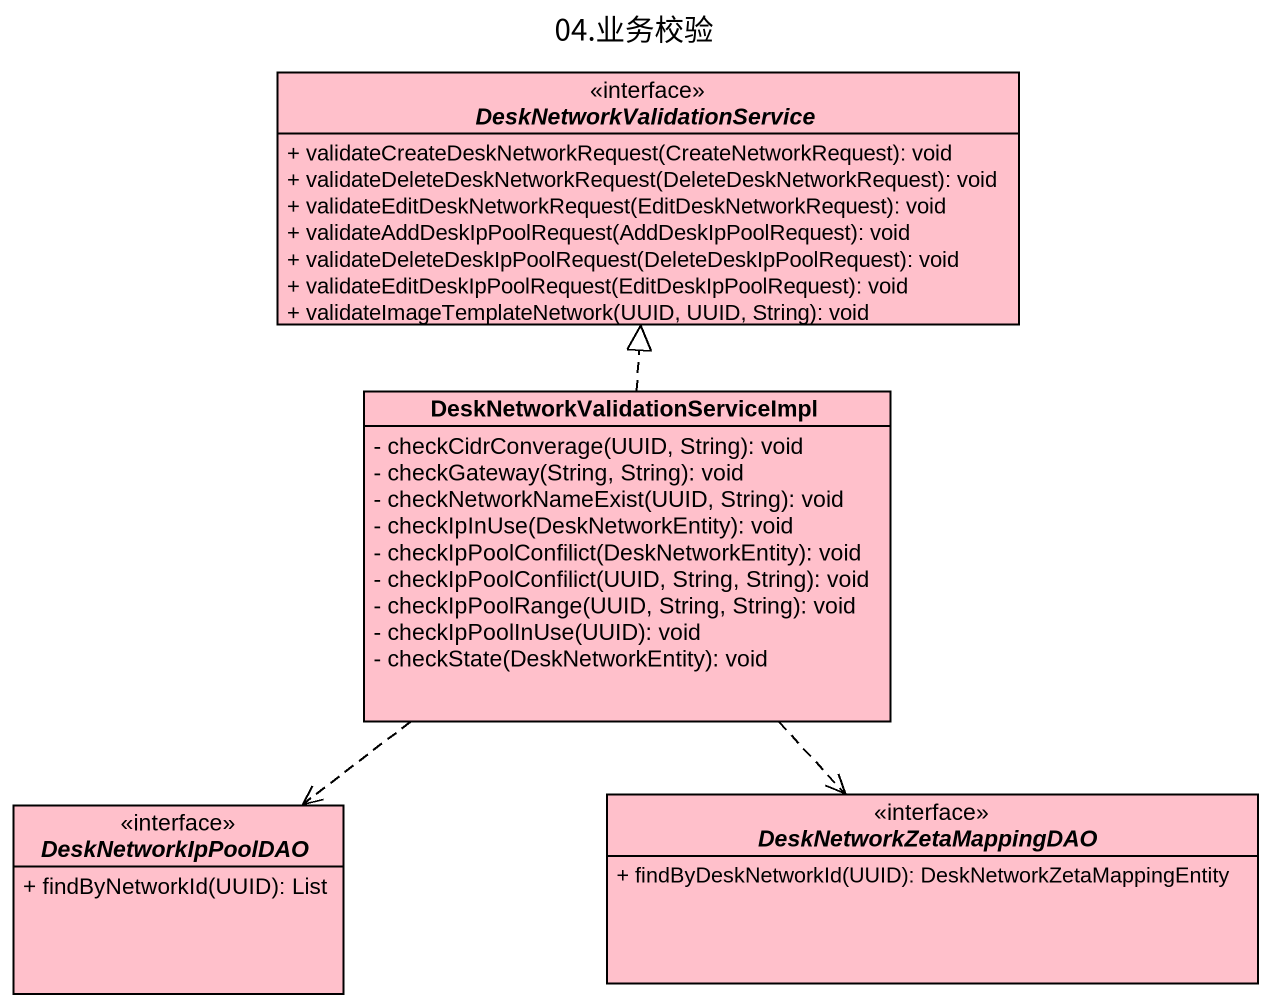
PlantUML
@startuml
title 04.业务校验
hide circle
hide empty members
skinparam classAttributeIconSize 0
interface DeskNetworkValidationService <<interface>> #FFC0CB {
  + validateCreateDeskNetworkRequest(CreateNetworkRequest): void
  + validateDeleteDeskNetworkRequest(DeleteDeskNetworkRequest): void
  + validateEditDeskNetworkRequest(EditDeskNetworkRequest): void
  + validateAddDeskIpPoolRequest(AddDeskIpPoolRequest): void
  + validateDeleteDeskIpPoolRequest(DeleteDeskIpPoolRequest): void
  + validateEditDeskIpPoolRequest(EditDeskIpPoolRequest): void
  + validateImageTemplateNetwork(UUID, UUID, String): void
}
class "DeskNetworkValidationServiceImpl" as DeskNetworkValidationService_2 #FFC0CB {
  - checkCidrConverage(UUID, String): void
  - checkGateway(String, String): void
  - checkNetworkNameExist(UUID, String): void
  - checkIpInUse(DeskNetworkEntity): void
  - checkIpPoolConfilict(DeskNetworkEntity): void
  - checkIpPoolConfilict(UUID, String, String): void
  - checkIpPoolRange(UUID, String, String): void
  - checkIpPoolInUse(UUID): void
  - checkState(DeskNetworkEntity): void
}
interface DeskNetworkIpPoolDAO <<interface>> #FFC0CB {
  + findByNetworkId(UUID): List
}
interface DeskNetworkZetaMappingDAO <<interface>> #FFC0CB {
  + findByDeskNetworkId(UUID): DeskNetworkZetaMappingEntity
}
DeskNetworkValidationService_2 .up.|> DeskNetworkValidationService
DeskNetworkValidationService_2 ..> DeskNetworkIpPoolDAO
DeskNetworkValidationService_2 ..> DeskNetworkZetaMappingDAO
@enduml
